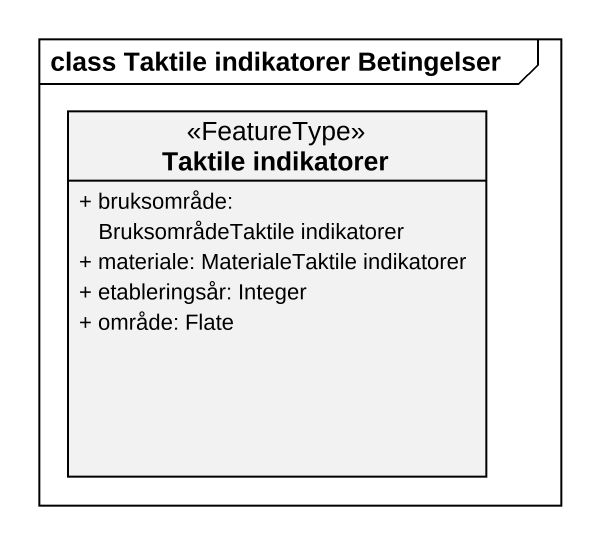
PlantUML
@startuml
mainframe class Taktile indikatorer Betingelser
hide circle
hide empty members
skinparam classAttributeIconSize 0
class "Taktile indikatorer" as Taktile_indikatorer <<FeatureType>> {
  + bruksområde: BruksområdeTaktile indikatorer
  + materiale: MaterialeTaktile indikatorer
  + etableringsår: Integer
  + område: Flate
}
@enduml
